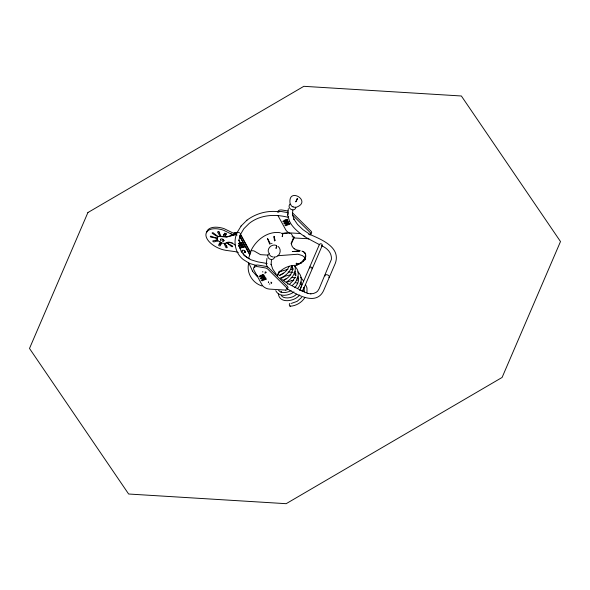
<?xml version="1.0" encoding="UTF-8"?>
<svg xmlns="http://www.w3.org/2000/svg" width="590" height="590" viewBox="0 0 590 590"><rect width="100%" height="100%" fill="white"/><g stroke="black" fill="none" stroke-linecap="round" stroke-linejoin="round"><path stroke-width="0.89" d="M302.419 291.593L322.258 245.484C322.737 243.832 319.913 243.043 319.463 244.548M289.579 221.316L287.669 215.21L288.304 213.661M240.425 234.525L243.869 228.714L249.187 223.433C260.234 214.642 275.147 213.89 288.34 217.378L288.672 216.692M271.098 264.217L271.068 264.726L271.466 260.087M239.356 242.04A1.814 0.959 23.3 0 0 239.82 241.45L239.407 240.691A1.814 0.959 23.3 0 0 238.67 240.174M268.575 282.168L268.384 282.522L268.421 281.887M266.282 264.231L266.938 258.405M287.588 214.967L288.348 208.631M292.441 214.694L292.846 210.033M283.281 233.581L282.492 233.242M221.213 243.397L220.151 242.859L218.639 244.968A0.907 0.479 23.3 0 0 219.406 245.809A0.907 0.479 23.3 0 0 220.328 245.543L221.575 242.579M224.259 234.569L225.255 235.071L226.346 233.611M295.42 275.818L295.14 271.238M223.898 240.602L223.802 240.056L223.072 240.012M271.666 282.949L271.57 282.396L270.84 282.352A0.974 0.679 -28.7 0 0 270.899 282.153M319.692 244.769L308.017 238.567A2.419 1.151 -86.5 0 0 308.887 238.773M297.876 288.156C301.896 283.753 302.891 275.825 297.758 271.85M304.388 292.035L304.012 287.448M306.977 292.765L306.992 287.957L305.679 284.904M282.588 235.174L282.757 234.4L282.197 236.679M295.76 207.459L295.575 208.211A3.474 2.943 30.4 0 1 291.298 209.494L290.523 209.022A3.474 2.943 30.4 0 1 289.085 206.08L289.27 205.32A3.474 2.943 30.4 0 1 290.258 204.155M281.083 292.618L281.378 291.453M292.116 265.463C290.7 271.297 285.899 276.009 280.324 278.023M304.034 287.234L302.832 290.553M236.922 233.006C232.947 242.084 235.395 253.272 243.205 259.504L249.6 263.45L256.333 265.471M238.839 240.514L240.506 234.245M248.965 257.387L250.654 251.325L250.816 252.247M248.788 262.941C246.045 272.632 252.491 283.097 261.982 285.951M305.45 258.804L305.096 258.073L305.539 254.556L305.797 256.532L304.256 260.124L302.803 261.827L297.168 264.519C296.556 266.038 295.258 261.628 297.198 263.752C300.347 266.164 304.477 257.004 305.45 258.804A3.024 1.6 23.3 0 1 304.846 259.873M266.333 264.121L267.3 267.093M245.337 251.347L245.086 251.067A1.814 0.959 23.3 0 0 243.051 250.219A1.814 0.959 23.3 0 0 242.121 251.06M265.943 272.115L265.994 272.315M244.725 251.163A0.974 0.679 -28.7 0 1 244.666 251.362L245.521 251.878L244.562 252.446M221.029 240.388A1.814 0.959 23.3 0 1 220.749 240.101L220.527 239.71A1.814 0.959 23.3 0 1 221.449 238.862A1.814 0.959 23.3 0 1 223.492 239.702L223.839 240.764L222.629 241.067M239.26 242.033L239.717 241.03M264.637 273.023C265.677 273.627 266.783 271.71 265.161 271.975M271.112 283.399L271.695 282.876M224.864 233.05C221.84 235.963 224.79 238.596 226.191 234.437A0.907 0.479 23.3 0 0 225.424 233.596A0.907 0.479 23.3 0 0 224.502 233.861M277.271 275.604L279.041 271.489M291.062 243.5L293.894 236.922L292.087 236.811M277.551 276.017L279.667 271.098M291.298 244.039L294.115 237.475L293.894 236.922M299.705 290.332L319.441 244.393M289.1 266.304C287.551 270.176 283.753 274.026 279.358 275.493M295.059 277.182L292.788 281.039L289.41 284.255M300.384 289.402L301.549 285.331L300.996 281.909M322.258 245.484L321.742 245.765M292.928 206.625L292.05 206.419A3.474 2.943 30.4 0 1 290.663 204.265M242.21 250.912L242.21 251.532M262.823 272.086L262.742 271.511M250.861 250.957C255.935 239.982 267.816 230.69 280.42 232.748M237.003 232.718L241.155 225.941M292.928 206.736L292.832 206.883A3.474 2.943 30.4 0 0 295.391 207.105M304.882 297.589C301.66 302.515 296.106 305.959 290.169 306.203M245.056 252.38L245.145 251.849M294.712 287.669C297.81 284.542 299.536 280.044 298.053 276.585M301.697 297.382L297.058 301.401L291.364 303.393M302.736 261.724L305.273 258.317L305.716 254.784M246.834 220.306L246.945 220.195C256.097 213.315 267.845 210.151 279.203 211.84M240.993 226.103L246.945 220.195M292.389 285.331C297.994 281.054 301.099 271.304 294.69 266.348M299.654 294.985C294.867 301.409 279.424 304.204 278.303 293.628M307.515 238.559A2.419 0.479 -59.4 0 0 307.707 238.463L307.973 238.235M296.578 294.167C292.308 298.879 282.743 298.997 281.319 295.369M280.523 270.957C285.302 266.872 291.239 264.976 297.286 265.338M308.223 238.736L293.857 237.962M279.586 275.272L283.547 273.089M280.914 278.569L285.56 276.017L290.848 274.785M302.545 251.606C302.449 250.278 307.574 255.817 303.776 251.856M286.482 281.983C291.858 278.782 296.564 272.514 295.022 265.972M293.953 291.895C288.945 295.789 279.07 297.493 275.744 290.663M328.896 277.558L329.404 277.079C329.404 275.213 326.181 273.812 324.928 275.264L325.016 275.987M279.35 272.167L280.958 271.289M283.768 279.889L286.526 278.539M282.227 236.14L282.411 235.926M283.797 280.353C289.447 277.838 294.307 270.913 292.109 265.707M291.106 290.516C286.932 293.119 280.833 293.459 278.62 290.361M298.783 263.892L297.854 264.187M298.783 264.091L300.804 262.956M275.102 240.558L274.048 236.266L274.439 240.949M280.921 271.304L287.913 269.342M286.917 282.168L292.057 280.486M245.138 252.336L245.462 251.554M287.559 219.237L284.019 220.372M287.817 221.42L284.741 222.098M288.849 223.308L285.921 224.075M263.111 274.63L260.802 275.523L259.902 275.213M264.143 276.518L261.695 277.418M262.875 279.291L265.943 278.111M225.8 243.051L226.449 242.815M226.907 242.542L227.659 242.284A5.885 3.12 23.3 0 1 230.27 242.335M233.78 233.279L237.173 232.32A2.419 1.283 23.3 0 0 237.46 232.711M234.503 233.33L237.047 232.615M251.252 250.691L253.899 250.853L260.529 254.666L267.831 255.109M311.822 268.841C314.064 267.742 308.57 265.743 309.831 268.074M287.175 232.91L282.743 233.33M281.511 233.293L281.585 233.279A1.512 0.487 80.9 0 0 281.268 233.316M215.8 240.115L217.349 239.754M239.282 243.124L240.949 242.763M238.323 243.604C241.62 241.775 245.101 243.773 238.898 244.149M239.024 243.854L242.379 242.778M238.655 245.381L242.807 244.467M238.53 245.676C244.157 243.405 245.529 245.942 238.677 246.148M295.656 207.459C313.556 201.64 286.902 185.636 290.184 204.177M237.092 232.652L234.156 233.109A2.766 1.468 23.3 0 1 231.553 232.276L224.067 228.632A17.516 9.285 23.3 0 0 206.596 232.74M293.783 280.243L291.998 280.493M274.188 257.115C279.667 257.351 282.404 249.629 278.008 246.362M310.709 293.827L313.57 293.466L316.1 292.389L317.649 291.128L319.116 288.79L331.433 259.32C331.927 252.793 327.089 248.043 321.58 245.728M299.941 250.979L292.286 251.576L299.403 251.133M277.868 255.728L297.906 254.224L302.264 255.559L304.558 257.329M284.1 233.338L291.158 232.962L299.971 233.5M288.097 272.034L292.647 272.315M291.113 277.47L295.546 277.72M299.986 290.044L307.884 293.473M290.354 269.276L293.326 269.689M296.313 280.161L297.544 280.213M295.634 282.831L297.176 282.89M269.866 284.085L269.247 283.952M288.06 284.085L287.455 284.019M307.729 293.451L310.937 293.857M307.715 238.463C302.419 235.41 292.987 228.728 289.815 221.707M301.933 251.104L303.017 251.473M223.721 234.761L225.24 235.004M288.104 211.036L282.927 210.151A6.04 3.201 23.3 0 0 277.89 212.415M288.304 212.71L282.263 211.677A6.04 3.201 23.3 0 0 278.451 211.81M267.137 263.501L257.867 261.879L251.045 259.806L245.278 256.252M300.089 250.58L296.652 249.939L294.137 248.611M294.639 274.8L296.217 275.132M238.323 232.335L239.673 232.925M243.073 252.963L243.471 253.088M276.592 245.543C272.322 243.449 266.975 247.962 268.421 252.513M231.715 242.733L232.578 243.102M290.929 267.3L293.164 268.59M293.82 272.683L296.047 273.967M296.881 278.17L298.075 278.753M299.949 283.643L302.006 284.837M310.598 234.746C321.543 239.547 341.079 247.439 335.319 263.302L323.49 290.848C316.034 306.136 296.615 294.609 287.028 288.658M289.248 284.373L300.966 290.361M308.703 234.304L309.182 234.562M255.831 274.372L257.299 276.009M301.896 290.833L302.523 291.408M236.723 234.577A2.419 1.283 23.3 0 1 236.435 234.186L233.5 234.643A2.766 1.468 23.3 0 1 231.516 234.156L230.874 233.78M231.516 234.156L223.411 230.159A17.516 9.285 23.3 0 0 205.947 235.565A17.516 9.285 23.3 0 0 225.719 250.33L235.152 251.628A22.007 11.667 23.3 0 1 238.257 252.579M243.228 244.54L243.375 245.012L238.618 245.728M309.949 234.414L303.039 229.717L297.544 224.473L293.813 219.015L294.041 219.406L292.669 215.188M281.659 279.328L288.591 284.041M243.228 254.607L249.201 258.892M300.649 277.241L303.548 281.017M304.919 236.804L303.843 235.646M292.433 212.776L310.613 230.771A3.024 1.6 23.3 0 1 310.517 233.441M292.426 214.952L309.957 232.305A3.024 1.6 23.3 0 1 309.861 234.968M268.62 282.499L268.406 282.204M291.305 233.846L292.692 236.059M252.424 271.142L252.675 271.422L249.142 263.708M241.332 251.687L245.514 256.451M220.933 240.248L220.645 239.865M276.356 274.357L272.661 268.959L271.282 264.726M294.425 248.899C292.441 246.849 292.301 247.099 291.497 244.503M218.816 231.538L219.65 232.91M270.434 243.884L267.477 238.397L269.689 244.172M278.015 215.704L285.796 229.908A6.04 3.201 23.3 0 0 290.236 233.338M240.388 233.972L250.271 252.026M240.263 234.267L250.617 253.147M239.651 235.838L249.961 254.674M239.481 236.089L249.791 254.932M217.621 239.629L217.194 238.729A5.59 2.965 23.3 0 1 220.085 236.162L226.803 236.797L236.391 234.142A2.419 1.283 23.3 0 0 236.679 234.54M239.149 246.34L241.487 251.996M304.912 253.051L305.642 254.666M274.822 240.713L274.121 236.981M256.739 275.692L256.739 275.655A1.497 0.959 -63 0 1 256.79 275.294M220.984 244.017A0.907 0.479 23.3 0 1 220.063 244.282A0.907 0.479 23.3 0 1 219.296 243.441M226.767 246.008A0.907 0.479 23.3 0 1 226.294 245.602M253.007 271.791A42.443 5.561 53.8 0 1 256.48 275.766L257.004 276.113A16.306 5.015 42.7 0 1 257.941 276.754M223.912 240.469A1.814 0.959 23.3 0 1 222.688 241.118M238.552 240.484A0.907 0.479 23.3 0 1 239.216 241M239.267 241.14A0.907 0.479 23.3 0 1 239.267 241.273M220.631 242.114A5.59 2.965 23.3 0 1 219.399 241.384M235.336 245.315A5.885 3.12 23.3 0 0 232.998 243.633L231.59 243.028A5.885 3.12 23.3 0 0 227.534 242.579L225.675 243.345L223.219 243.331A5.59 2.965 23.3 0 1 217.496 239.924L217.068 239.016A5.59 2.965 23.3 0 1 219.959 236.45L226.678 237.084L236.266 234.437A2.419 1.283 23.3 0 0 236.959 235.211M222.777 239.717A0.907 0.479 23.3 0 1 222.931 239.857M244.621 251.458A0.907 0.479 23.3 0 1 245.005 251.701M273.133 256.893A3.474 2.943 30.4 0 1 269.556 254.637M269.313 253.84A3.474 2.943 30.4 0 1 269.291 253.044M268.981 253.766A3.474 2.943 30.4 0 0 268.384 254.261L267.963 254.902A3.474 2.943 30.4 0 0 269.483 258.885A3.474 2.943 30.4 0 0 273.79 258.582L274.203 257.933A3.474 2.943 30.4 0 0 274.409 257.188M286.843 288.54A3.024 1.6 23.3 0 0 286.939 285.877L268.752 267.882A3.024 1.6 23.3 0 0 266.149 266.429L259.246 265.249A6.04 3.201 23.3 0 0 254.209 267.521M271.452 243.53A42.399 30.105 -22.4 0 1 272.049 243.323M290.472 305.937A1.357 0.656 85 0 1 289.388 305.2A1.357 0.656 85 0 1 290 303.526M216.102 238.043L211.486 237.298A0.907 0.479 23.3 0 1 210.35 236.612A0.907 0.479 23.3 0 1 211.087 236.199L216.102 238.043M264.121 275.331L260.146 277.049L259.106 276.518L263.111 274.77L264.121 275.331M265.153 277.219L261.178 278.937L260.138 278.406L264.143 276.651L265.153 277.219M266.186 279.107L262.211 280.825L261.171 280.294L265.175 278.539L266.186 279.107M287.802 220.232L283.827 221.951L282.78 221.42L286.784 219.664L287.802 220.232M288.834 222.12L284.859 223.839L283.812 223.308L287.817 221.552L288.834 222.12M289.867 224.001L285.892 225.719L284.845 225.196L288.849 223.44L289.867 224.001M276.695 246.126L276.231 248.434L275.847 248.294L276.695 246.126M217.194 235.941L216.478 236.066L212.776 233.692A0.907 0.479 23.3 0 1 212.208 232.836A0.907 0.479 23.3 0 1 213.425 232.947L217.194 235.941M227.652 243.382L231.405 246.458A0.907 0.479 23.3 0 0 232.622 246.568A0.907 0.479 23.3 0 0 232.054 245.713L227.652 243.382M217.651 240.919L214.369 241.826A0.907 0.479 23.3 0 1 213.101 241.568A0.907 0.479 23.3 0 1 213.079 240.794L216.818 240.359L217.651 240.919M239.437 247.638L240.13 248.11L244.415 246.996L243.714 246.65L239.437 247.638M239.562 247.343L240.255 247.815L244.54 246.701L243.84 246.355L239.614 247.299M297.183 198.646L295.752 201.898L297.537 198.852L297.183 198.646M87.903 212.548L29.5 348.454L128.635 494.014L286.165 503.683L502.097 377.453L560.5 241.546L461.365 95.986L303.835 86.317L87.903 212.548M220.49 235.344L219.48 235.226L217.747 232.379A0.907 0.479 23.3 0 1 217.968 231.686A0.907 0.479 23.3 0 1 219.192 232.276L220.49 235.344M224.377 243.987L225.638 247.136A0.907 0.479 23.3 0 0 226.862 247.719A0.907 0.479 23.3 0 0 227.076 247.026L225.343 244.179L224.377 243.987M300.981 263.288L300.583 263.516L300.996 263.317M285.531 290.096L269.483 289.107A6.04 3.201 23.3 0 1 262.115 285.014L253.906 270.014A6.04 3.201 23.3 0 1 258.59 266.783L265.493 267.963A3.024 1.6 23.3 0 1 268.096 269.409L286.275 287.404A3.024 1.6 23.3 0 1 285.531 290.096"/></g></svg>
